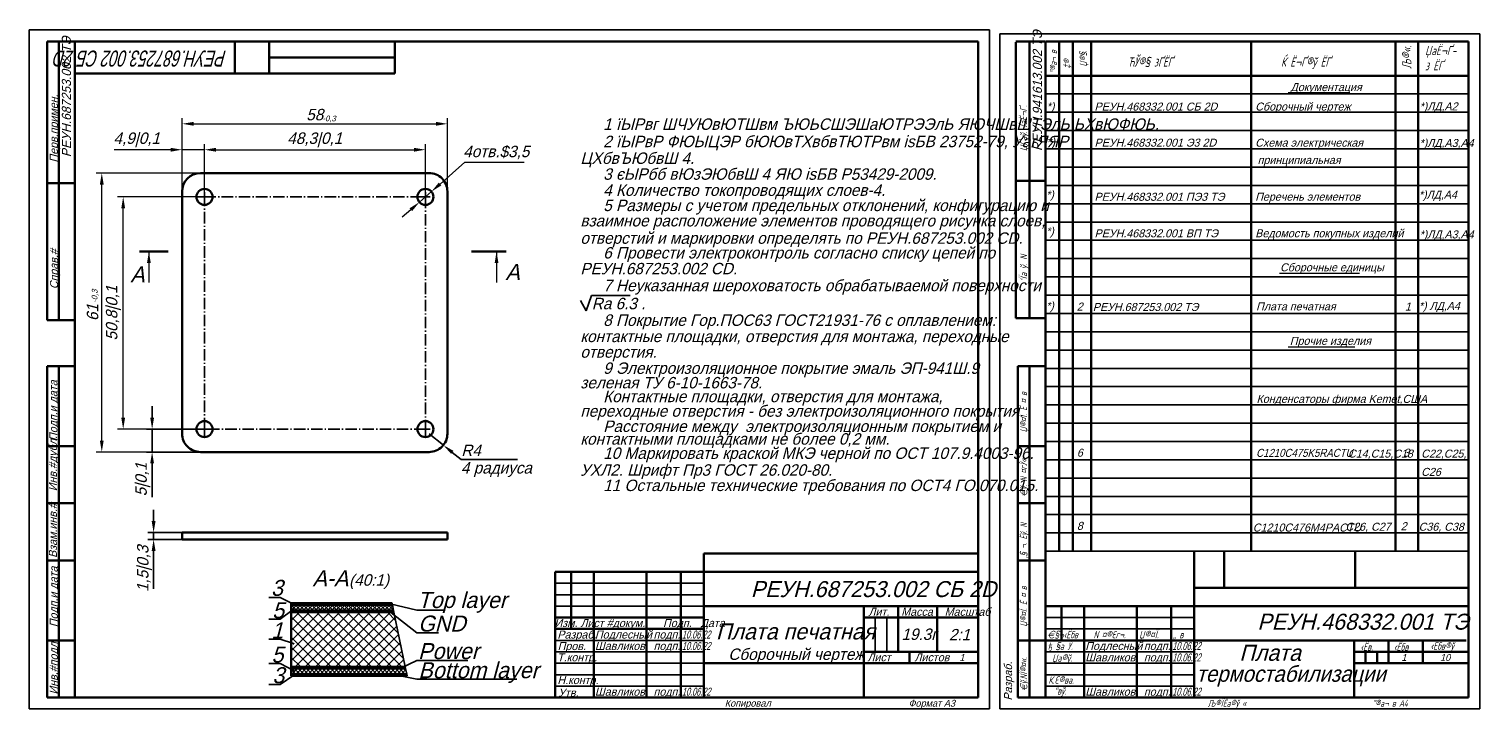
# Model space of a CAD drawing. Extents: x 22867 to 26480, y -1330 to -524.
# Drawn here: x 23304 to 23938, y -943 to -646 of the extents above; entities that cross this region are included whole.
import ezdxf

# ---------------------------------------------------------------- set-up
doc = ezdxf.new("R2010")
doc.units = 0
doc.header["$MEASUREMENT"] = 0
doc.linetypes.add('CNTR_ECKD_1', pattern=[7.5, 5, -1, 0.5, -1])
doc.layers.get('0').update_dxf_attribs({"linetype": 'CONTINUOUS', "lineweight": 50})
doc.layers.get('Defpoints').update_dxf_attribs({"color": 8, "linetype": 'CONTINUOUS'})
for name, color, linetype, lineweight in [('CENTER', 2, 'CNTR_ECKD_1', 35), ('CONTUR', 7, 'CONTINUOUS', 50), ('DIM', 1, 'CONTINUOUS', 35)]:
    doc.layers.add(name, color=color, linetype=linetype, lineweight=lineweight)
doc.layers.add('TEXT', color=1, linetype='CONTINUOUS')
doc.styles.add('ECKD', font='ec5cdwin.shx', dxfattribs={"oblique": 15})
doc.styles.add('ECKD5', font='eckd5.shx', dxfattribs={"oblique": 15})
doc.styles.add('ESKD', font='eskd', dxfattribs={"width": 0.9, "oblique": 15, "height": 4})
doc.styles.get("Standard").update_dxf_attribs({"font": 'ec5cdwin.shx'})
doc.styles.add('ЕСКД', font='ec5cdwin.shx', dxfattribs={"oblique": 15})
doc.styles.add('Текст', font='ec5cdwin.shx', dxfattribs={"oblique": 15})
doc.dimstyles.new('05', dxfattribs={"dimtxt": 5, "dimasz": 5, "dimexe": 2.5, "dimexo": 0, "dimgap": 1.5, "dimtad": 1, "dimtoh": 1, "dimlfac": 0.5, "dimtxsty": 'ECKD', "dimcen": -3, "dimdle": 1.25, "dimclrd": 256, "dimclre": 256, "dimclrt": 256, "dimaunit": 1, "dimadec": 0, "dimazin": 0, "dimtfac": 0.45, "dimtmove": 0, "dimatfit": 2, "dimfxl": 1, "dimtvp": 0.9, "dimtolj": 1, "dimtzin": 12, "dimarcsym": 1})
doc.dimstyles.new('1_', dxfattribs={"dimtxt": 5, "dimasz": 5, "dimexe": 2.5, "dimexo": 0, "dimgap": 1.5, "dimtad": 1, "dimtoh": 1, "dimrnd": 1.38778e-17, "dimtxsty": 'ECKD', "dimcen": -3, "dimdle": 1.25, "dimclrd": 256, "dimclre": 256, "dimclrt": 256, "dimaunit": 1, "dimazin": 0, "dimtfac": 0.45, "dimtmove": 0, "dimatfit": 2, "dimfxl": 1, "dimtvp": 0.9, "dimtolj": 1, "dimtzin": 12, "dimarcsym": 0})
pattern_1 = [(45, (-151.2118, -301.6821), (-0.883883476, 0.883883476), [])]
pattern_2 = [(45, (11639.1895, -614.4899), (-0.88388348, 0.88388348), [])]
pattern_3 = [(45, (11639.1895, -614.4899), (-0.88388348, 0.88388348), []), (135, (11639.1895, -614.4899), (-0.88388348, -0.88388348), [])]

# ---------------------------------------------------------------- blocks, each defined once
blk = doc.blocks.new('*D285')
at = {"layer": 'Defpoints', "color": 0, "transparency": 16777216}
for p in [(23486.68, -687.5), (23370.69, -717.05), (23486.68, -717.05)]:
    blk.add_point(p, dxfattribs=at)
at = {"layer": 'DIM', "lineweight": -2, "transparency": 16777216}
for p, q in [((23370.69, -717.05), (23370.69, -685)), ((23486.68, -717.05), (23486.68, -685)), ((23375.69, -687.5), (23481.68, -687.5))]:
    blk.add_line(p, q, dxfattribs=at)
at = {"layer": 'DIM', "transparency": 16777216}
for points in [[(23375.69, -686.66), (23375.69, -688.33), (23370.69, -687.5)], [(23481.68, -686.66), (23481.68, -688.33), (23486.68, -687.5)]]:
    blk.add_solid(points, dxfattribs=at)
at = {"layer": 'DIM', "transparency": 16777216, "insert": (23428.68, -683.5), "char_height": 5, "attachment_point": 5, "style": 'ECKD'}
blk.add_mtext('\\A1;58', dxfattribs=at)
blk = doc.blocks.new('*D286')
at = {"layer": 'Defpoints', "color": 0, "transparency": 16777216}
for p in [(23335.57, -709.05), (23378.68, -709.05), (23378.68, -831.05)]:
    blk.add_point(p, dxfattribs=at)
at = {"layer": 'DIM', "lineweight": -2, "transparency": 16777216}
for p, q in [((23378.68, -709.05), (23333.07, -709.05)), ((23335.57, -826.05), (23335.57, -714.05)), ((23378.68, -831.05), (23333.07, -831.05))]:
    blk.add_line(p, q, dxfattribs=at)
at = {"layer": 'DIM', "transparency": 16777216}
for points in [[(23334.73, -714.05), (23336.4, -714.05), (23335.57, -709.05)], [(23334.73, -826.05), (23336.4, -826.05), (23335.57, -831.05)]]:
    blk.add_solid(points, dxfattribs=at)
at = {"layer": 'DIM', "transparency": 16777216, "insert": (23331.56, -770.05), "char_height": 5, "attachment_point": 5, "rotation": 90, "style": 'ECKD'}
blk.add_mtext('\\A1;61', dxfattribs=at)
blk = doc.blocks.new('*D288')
at = {"layer": 'Defpoints', "color": 0, "transparency": 16777216}
for p in [(23380.48, -698.83), (23370.69, -717.05), (23380.48, -719.45)]:
    blk.add_point(p, dxfattribs=at)
at = {"layer": 'DIM', "lineweight": -2, "transparency": 16777216}
for p, q in [((23370.69, -717.05), (23370.69, -696.33)), ((23380.48, -719.45), (23380.48, -696.33)), ((23365.69, -698.83), (23341.02, -698.83)), ((23380.48, -698.83), (23370.69, -698.83)), ((23385.48, -698.83), (23390.48, -698.83))]:
    blk.add_line(p, q, dxfattribs=at)
at = {"layer": 'DIM', "transparency": 16777216}
for points in [[(23365.69, -698), (23365.69, -699.67), (23370.69, -698.83)], [(23385.48, -698), (23385.48, -699.67), (23380.48, -698.83)]]:
    blk.add_solid(points, dxfattribs=at)
at = {"layer": 'DIM', "transparency": 16777216, "insert": (23350.85, -694.56), "char_height": 5, "attachment_point": 5, "style": 'ECKD'}
blk.add_mtext('\\A1;4,9|0,1', dxfattribs=at)
blk = doc.blocks.new('*D289')
at = {"layer": 'Defpoints', "color": 0, "transparency": 16777216}
for p in [(23477.08, -698.83), (23380.48, -719.45), (23477.08, -719.45)]:
    blk.add_point(p, dxfattribs=at)
at = {"layer": 'DIM', "lineweight": -2, "transparency": 16777216}
for p, q in [((23380.48, -719.45), (23380.48, -696.33)), ((23477.08, -719.45), (23477.08, -696.33)), ((23385.48, -698.83), (23472.08, -698.83))]:
    blk.add_line(p, q, dxfattribs=at)
at = {"layer": 'DIM', "transparency": 16777216}
for points in [[(23385.48, -698), (23385.48, -699.67), (23380.48, -698.83)], [(23472.08, -698), (23472.08, -699.67), (23477.08, -698.83)]]:
    blk.add_solid(points, dxfattribs=at)
at = {"layer": 'DIM', "transparency": 16777216, "insert": (23428.68, -694.56), "char_height": 5, "attachment_point": 5, "style": 'ECKD'}
blk.add_mtext('\\A1;48,3|0,1', dxfattribs=at)
blk = doc.blocks.new('*D290')
at = {"layer": 'Defpoints', "color": 0, "transparency": 16777216}
for p in [(23344.93, -719.45), (23380.48, -719.45), (23380.48, -821.05)]:
    blk.add_point(p, dxfattribs=at)
at = {"layer": 'DIM', "lineweight": -2, "transparency": 16777216}
for p, q in [((23380.48, -719.45), (23342.43, -719.45)), ((23344.93, -816.05), (23344.93, -724.45)), ((23380.48, -821.05), (23342.43, -821.05))]:
    blk.add_line(p, q, dxfattribs=at)
at = {"layer": 'DIM', "transparency": 16777216}
for points in [[(23344.1, -724.45), (23345.76, -724.45), (23344.93, -719.45)], [(23344.1, -816.05), (23345.76, -816.05), (23344.93, -821.05)]]:
    blk.add_solid(points, dxfattribs=at)
at = {"layer": 'DIM', "transparency": 16777216, "insert": (23340.66, -770.25), "char_height": 5, "attachment_point": 5, "rotation": 90, "style": 'ECKD'}
blk.add_mtext('\\A1;50,8|0,1', dxfattribs=at)
blk = doc.blocks.new('*D438')
at = {"layer": 'Defpoints', "color": 0, "transparency": 16777216}
for p in [(23474.45, -721.76), (23479.71, -717.14)]:
    blk.add_point(p, dxfattribs=at)
at = {"layer": 'DIM', "lineweight": -2, "transparency": 16777216}
for p, q in [((23483.47, -713.84), (23494.28, -704.33)), ((23494.28, -704.33), (23520.31, -704.33)), ((23474.45, -721.76), (23479.71, -717.14)), ((23470.7, -725.06), (23466.94, -728.36))]:
    blk.add_line(p, q, dxfattribs=at)
at = {"layer": 'DIM', "transparency": 16777216}
for points in [[(23482.92, -713.21), (23484.02, -714.46), (23479.71, -717.14)], [(23470.15, -724.43), (23471.25, -725.69), (23474.45, -721.76)]]:
    blk.add_solid(points, dxfattribs=at)
at = {"layer": 'DIM', "transparency": 16777216, "insert": (23508.05, -700.06), "char_height": 5, "attachment_point": 5, "style": 'ECKD'}
blk.add_mtext('\\A1;4отв.$3,5', dxfattribs=at)

msp = doc.modelspace()

# ---------------------------------------------------------------- hatches: boundary and pattern name
at = {"layer": 'DIM'}
h = msp.add_hatch(dxfattribs=at)
h.set_pattern_fill('ANSI31', color=256, scale=10, style=0)
h.set_pattern_definition(pattern_1)
h.paths.add_polyline_path([(23418.369, -897.867), (23462.65, -897.867), (23462.506, -897.167), (23418.369, -897.167)])
h = msp.add_hatch(dxfattribs=at)
h.set_pattern_fill('ANSI37', color=256, scale=10, style=0)
h.set_pattern_definition(pattern_3)
h.paths.add_polyline_path([(23418.369, -900.367), (23418.369, -897.867), (23462.65, -897.867), (23463.166, -900.367)])
h = msp.add_hatch(dxfattribs=at)
h.set_pattern_fill('ANSI31', color=256, scale=10, style=0)
h.set_pattern_definition(pattern_2)
h.paths.add_polyline_path([(23418.369, -900.367), (23463.166, -900.367), (23463.31, -901.067), (23418.369, -901.067)])
for points in [[(23419.311, -897.475, 1), (23419.002, -897.475, 1)], [(23419.455, -899.884, 1), (23419.146, -899.884, 1)], [(23461.081, -900.725, 1), (23461.39, -900.725, 1)], [(23461.57, -897.48, 1), (23461.879, -897.48, 1)], [(23419.524, -914.858, 1), (23419.215, -914.858, 1)], [(23466.404, -925.374, 1), (23466.713, -925.374, 1)], [(23419.524, -926.551, 1), (23419.215, -926.551, 1)], [(23419.643, -928.619, 1), (23419.334, -928.619, 1)], [(23465.186, -928.741, 1), (23465.495, -928.741, 1)]]:
    msp.add_hatch(color=256, dxfattribs=at).paths.add_polyline_path(points)
h = msp.add_hatch(dxfattribs=at)
h.set_pattern_fill('ANSI37', color=256, scale=25, style=0)
h.set_pattern_definition([(45, (11639.1895, -614.49), (-2.2097087, 2.2097087), []), (135, (11639.1895, -614.49), (-2.2097087, -2.2097087), [])])
h.paths.add_polyline_path([(23418.369, -901.067), (23463.31, -901.067), (23468.263, -925.067), (23418.369, -925.067)])
h = msp.add_hatch(dxfattribs=at)
h.set_pattern_fill('ANSI31', color=256, scale=10, style=0)
h.set_pattern_definition(pattern_2)
h.paths.add_polyline_path([(23418.369, -925.767), (23468.407, -925.767), (23468.263, -925.067), (23418.369, -925.067)])
h = msp.add_hatch(dxfattribs=at)
h.set_pattern_fill('ANSI37', color=256, scale=10, style=0)
h.set_pattern_definition(pattern_3)
h.paths.add_polyline_path([(23418.369, -925.767), (23468.407, -925.767), (23468.923, -928.267), (23418.369, -928.267)])
h = msp.add_hatch(dxfattribs=at)
h.set_pattern_fill('ANSI31', color=256, scale=10, style=0)
h.set_pattern_definition(pattern_1)
h.paths.add_polyline_path([(23418.369, -928.967), (23469.068, -928.967), (23468.923, -928.267), (23418.369, -928.267)])

# ---------------------------------------------------------------- linework, layer by layer
for p, q in [((23408.76, -651.449), (23408.76, -665.449)), ((23463.76, -651.449), (23463.76, -665.449)), ((23408.76, -658.449), (23463.76, -658.449)), ((23323.76, -665.449), (23463.76, -665.449)), ((23378.683, -709.049), (23478.683, -709.049)), ((23370.686, -823.052), (23370.686, -717.045)), ((23486.683, -823.049), (23486.683, -717.049)), ((23364.668, -743.361), (23352.039, -743.361)), ((23497.203, -743.361), (23512.438, -743.361)), ((23378.683, -831.049), (23478.683, -831.049)), ((23486.683, -866.287), (23370.686, -866.287)), ((23370.686, -866.287), (23370.686, -869.287)), ((23486.683, -869.287), (23486.683, -866.287)), ((23370.686, -869.287), (23486.683, -869.287)), ((23598.76, -875.449), (23718.76, -875.449)), ((23598.76, -883.449), (23598.76, -875.449)), ((23813.15, -874.449), (23813.15, -898.449)), ((23826.269, -874.449), (23826.269, -890.504)), ((23883.615, -874.449), (23883.615, -890.504)), ((23813.15, -890.504), (23933.15, -890.504)), ((23418.369, -897.867), (23418.369, -897.167)), ((23418.369, -897.167), (23462.506, -897.167)), ((23418.369, -900.367), (23418.369, -897.867)), ((23418.369, -897.867), (23462.65, -897.867)), ((23418.369, -897.867), (23462.65, -897.867)), ((23418.369, -901.067), (23418.369, -900.367)), ((23418.369, -900.367), (23463.166, -900.367)), ((23418.369, -925.067), (23418.369, -901.067)), ((23418.369, -901.067), (23463.31, -901.067)), ((23418.369, -901.067), (23463.31, -901.067)), ((23418.369, -925.767), (23418.369, -925.067)), ((23418.369, -925.067), (23468.263, -925.067)), ((23418.369, -928.267), (23418.369, -925.767)), ((23418.369, -925.767), (23468.407, -925.767)), ((23418.369, -925.767), (23468.407, -925.767)), ((23418.369, -928.967), (23418.369, -928.267)), ((23418.369, -928.267), (23468.923, -928.267)), ((23418.369, -928.967), (23469.068, -928.967))]:
    msp.add_line(p, q)
for centre in [(23380.483, -719.449), (23477.083, -719.449), (23380.483, -821.049), (23477.083, -821.049)]:
    msp.add_circle(centre, 3.5)
for centre, radius, start, end in [((23378.683, -717.045), 7.997, 90.001309, 179.99891), ((23478.683, -717.049), 8, 0.000005, 90.00065), ((23378.683, -823.052), 7.997, 179.999975, 270.000426), ((23478.683, -823.049), 8, 269.999094, 359.999996)]:
    msp.add_arc(centre, radius, start, end)
at = {"layer": 'CENTER'}
for p, q in [((23380.483, -722.449), (23380.483, -716.449)), ((23477.083, -722.449), (23477.083, -716.449)), ((23377.483, -719.449), (23383.483, -719.449)), ((23380.483, -719.449), (23477.083, -719.449)), ((23380.483, -821.049), (23380.483, -719.449)), ((23474.083, -719.449), (23480.083, -719.449)), ((23477.083, -719.449), (23477.083, -821.049)), ((23380.483, -824.049), (23380.483, -818.049)), ((23477.083, -824.049), (23477.083, -818.049)), ((23377.483, -821.049), (23383.483, -821.049)), ((23477.083, -821.049), (23380.483, -821.049)), ((23474.083, -821.049), (23480.083, -821.049))]:
    msp.add_line(p, q, dxfattribs=at)
at = {"layer": 'CONTUR'}
for p, q in [((23311.76, -773.449), (23311.76, -651.449)), ((23311.76, -651.449), (23323.76, -651.449)), ((23316.76, -773.449), (23316.76, -651.449)), ((23718.76, -651.449), (23323.76, -651.449)), ((23323.76, -651.449), (23323.76, -938.449)), ((23393.76, -665.449), (23393.76, -651.449)), ((23718.76, -938.449), (23718.76, -651.449)), ((23747.884, -651.449), (23735.15, -651.449)), ((23735.15, -651.822), (23735.15, -712.449)), ((23741.15, -772.449), (23741.15, -651.449)), ((23748.15, -938.449), (23748.15, -651.449)), ((23748.15, -651.449), (23933.15, -651.449)), ((23754.15, -651.449), (23754.15, -874.449)), ((23760.15, -651.449), (23760.15, -874.449)), ((23768.15, -651.449), (23768.15, -874.449)), ((23838.15, -651.449), (23838.15, -874.449)), ((23901.15, -651.449), (23901.15, -874.449)), ((23911.15, -651.449), (23911.15, -874.449)), ((23933.15, -651.449), (23933.15, -938.449)), ((23323.76, -665.449), (23393.76, -665.449)), ((23748.15, -666.449), (23933.15, -666.449)), ((23311.76, -713.449), (23323.76, -713.449)), ((23735.15, -712.449), (23735.15, -772.449)), ((23748.15, -712.449), (23735.15, -712.449)), ((23735.15, -712.449), (23748.15, -712.449)), ((23323.76, -773.449), (23311.76, -773.449)), ((23735.15, -772.449), (23748.15, -772.449)), ((23748.15, -772.449), (23741.15, -772.449)), ((23311.76, -938.449), (23311.76, -793.449)), ((23311.76, -793.449), (23323.76, -793.449)), ((23316.76, -938.449), (23316.76, -793.449)), ((23736.15, -828.449), (23736.15, -793.449)), ((23736.15, -793.449), (23748.15, -793.449)), ((23741.15, -793.449), (23741.15, -938.449)), ((23311.76, -828.449), (23323.76, -828.449)), ((23736.15, -853.449), (23736.15, -828.449)), ((23748.15, -828.449), (23736.15, -828.449)), ((23736.15, -828.449), (23748.15, -828.449)), ((23311.76, -853.449), (23323.76, -853.449)), ((23736.15, -878.449), (23736.15, -853.449)), ((23748.15, -853.449), (23736.15, -853.449)), ((23736.15, -853.449), (23748.15, -853.449)), ((23311.76, -878.449), (23323.76, -878.449)), ((23736.15, -913.449), (23736.15, -878.449)), ((23748.15, -878.449), (23736.15, -878.449)), ((23736.15, -878.449), (23748.15, -878.449)), ((23533.76, -883.449), (23718.76, -883.449)), ((23533.76, -938.449), (23533.76, -883.449)), ((23540.76, -883.449), (23540.76, -908.449)), ((23550.76, -883.449), (23550.76, -938.449)), ((23573.76, -883.449), (23573.76, -938.449)), ((23588.76, -883.449), (23588.76, -938.449)), ((23598.76, -883.449), (23598.76, -938.449)), ((23598.76, -898.449), (23718.76, -898.449)), ((23668.76, -898.449), (23668.76, -938.449)), ((23683.76, -898.449), (23683.76, -918.449)), ((23700.76, -898.449), (23700.76, -918.449)), ((23748.15, -898.449), (23933.15, -898.449)), ((23755.15, -913.449), (23755.15, -898.449)), ((23765.15, -898.449), (23765.15, -938.449)), ((23788.15, -938.449), (23788.15, -898.449)), ((23803.15, -938.449), (23803.15, -898.449)), ((23813.15, -938.449), (23813.15, -898.449)), ((23533.76, -903.449), (23598.76, -903.449)), ((23668.76, -903.449), (23718.76, -903.449)), ((23311.76, -913.449), (23323.76, -913.449)), ((23533.76, -908.449), (23598.76, -908.449)), ((23736.15, -938.449), (23736.15, -913.449)), ((23748.15, -913.449), (23736.15, -913.449)), ((23736.15, -913.449), (23748.15, -913.449)), ((23748.15, -913.449), (23932.15, -913.449)), ((23883.15, -938.449), (23883.15, -913.449)), ((23898.15, -913.449), (23898.15, -923.449)), ((23913.15, -913.449), (23913.15, -923.449)), ((23668.76, -918.449), (23718.76, -918.449)), ((23688.76, -918.449), (23688.76, -923.449)), ((23883.15, -918.449), (23933.15, -918.449)), ((23888.15, -918.449), (23888.15, -923.449)), ((23893.15, -918.449), (23893.15, -923.449)), ((23598.76, -923.449), (23718.76, -923.449)), ((23883.15, -923.449), (23933.15, -923.449)), ((23323.76, -938.449), (23311.76, -938.449)), ((23323.76, -938.449), (23718.76, -938.449)), ((23748.15, -938.449), (23736.15, -938.449)), ((23933.15, -938.449), (23748.15, -938.449))]:
    msp.add_line(p, q, dxfattribs=at)
at = {"layer": 'DIM'}
for p, q in [((23723.76, -646.449), (23303.76, -646.449)), ((23303.76, -646.449), (23303.76, -943.449)), ((23723.76, -943.449), (23723.76, -646.449)), ((23728.15, -943.449), (23728.15, -648.075)), ((23728.15, -648.075), (23938.15, -648.075)), ((23938.118, -943.449), (23938.118, -648.075)), ((23748.15, -674.449), (23933.15, -674.449)), ((23748.15, -682.449), (23933.15, -682.449)), ((23748.15, -690.449), (23933.15, -690.449)), ((23748.15, -698.449), (23933.15, -698.449)), ((23748.15, -706.449), (23933.15, -706.449)), ((23748.15, -714.449), (23933.15, -714.449)), ((23748.15, -722.449), (23933.15, -722.449)), ((23748.15, -730.449), (23933.15, -730.449)), ((23748.15, -738.449), (23933.15, -738.449)), ((23748.15, -746.449), (23933.15, -746.449)), ((23748.15, -754.449), (23933.15, -754.449)), ((23544.817, -764.81), (23547.325, -769.366)), ((23547.325, -769.366), (23549.647, -762.615)), ((23549.647, -762.615), (23566.616, -762.615)), ((23748.15, -762.449), (23933.15, -762.449)), ((23748.15, -770.449), (23933.15, -770.449)), ((23748.15, -778.449), (23933.15, -778.449)), ((23748.15, -786.449), (23933.15, -786.449)), ((23748.15, -794.449), (23933.15, -794.449)), ((23748.15, -802.449), (23933.15, -802.449)), ((23357.586, -816.049), (23357.586, -811.049)), ((23748.15, -810.449), (23933.15, -810.449)), ((23380.483, -821.049), (23355.086, -821.049)), ((23357.586, -831.049), (23357.586, -821.049)), ((23478.683, -823.049), (23484.921, -828.058)), ((23748.15, -818.449), (23933.15, -818.449)), ((23378.683, -831.049), (23355.086, -831.049)), ((23748.15, -826.449), (23933.15, -826.449)), ((23357.586, -836.049), (23357.586, -850.82)), ((23488.819, -831.189), (23492.718, -834.319)), ((23492.718, -834.319), (23517.307, -834.319)), ((23748.15, -834.449), (23933.15, -834.449)), ((23748.15, -842.449), (23933.15, -842.449)), ((23358.23, -861.287), (23358.23, -856.287)), ((23748.15, -850.449), (23933.15, -850.449)), ((23748.15, -858.449), (23933.15, -858.449)), ((23370.686, -866.287), (23355.73, -866.287)), ((23358.23, -869.287), (23358.23, -866.287)), ((23748.15, -866.449), (23933.15, -866.449)), ((23370.686, -869.287), (23355.73, -869.287)), ((23358.23, -874.287), (23358.23, -890.846)), ((23748.15, -874.449), (23933.15, -874.449)), ((23533.76, -888.449), (23598.76, -888.449)), ((23533.76, -893.449), (23598.76, -893.449)), ((23413.628, -894.67), (23408.635, -894.67)), ((23413.628, -894.67), (23419.157, -897.475)), ((23413.628, -904.146), (23419.301, -899.884)), ((23461.236, -900.725), (23473.272, -910.157)), ((23461.725, -897.48), (23473.272, -900.268)), ((23462.506, -897.167), (23462.65, -897.867)), ((23462.65, -897.867), (23463.166, -900.367)), ((23463.166, -900.367), (23463.31, -901.067)), ((23485.748, -900.268), (23473.272, -900.268)), ((23533.76, -898.449), (23598.76, -898.449)), ((23413.628, -904.146), (23408.635, -904.146)), ((23463.31, -901.067), (23468.263, -925.067)), ((23673.76, -918.449), (23673.76, -903.449)), ((23678.76, -918.449), (23678.76, -903.449)), ((23748.15, -903.449), (23813.15, -903.449)), ((23413.628, -912.955), (23408.635, -912.955)), ((23413.628, -912.955), (23419.369, -914.858)), ((23482.784, -910.157), (23473.272, -910.157)), ((23533.76, -913.449), (23598.76, -913.449)), ((23748.15, -908.449), (23813.15, -908.449)), ((23533.76, -918.449), (23598.76, -918.449)), ((23748.15, -918.449), (23813.15, -918.449)), ((23413.628, -923.593), (23408.635, -923.593)), ((23413.628, -923.593), (23419.369, -926.551)), ((23466.558, -925.374), (23473.272, -922.202)), ((23468.263, -925.067), (23468.407, -925.767)), ((23468.407, -925.767), (23468.923, -928.267)), ((23495.64, -922.202), (23473.272, -922.202)), ((23533.76, -923.449), (23598.76, -923.449)), ((23748.15, -923.449), (23813.15, -923.449)), ((23413.628, -932.74), (23419.488, -928.619)), ((23465.34, -928.741), (23473.272, -930.349)), ((23468.923, -928.267), (23469.068, -928.967)), ((23517.111, -930.349), (23473.272, -930.349)), ((23533.76, -928.449), (23598.76, -928.449)), ((23748.15, -928.449), (23813.15, -928.449)), ((23413.628, -932.74), (23408.603, -932.74)), ((23533.76, -933.449), (23598.76, -933.449)), ((23748.15, -933.449), (23813.15, -933.449)), ((23748.15, -938.449), (23748.15, -933.449)), ((23303.76, -943.449), (23723.76, -943.449)), ((23938.118, -943.449), (23728.15, -943.449))]:
    msp.add_line(p, q, dxfattribs=at)
for centre in [(23419.157, -897.475), (23419.301, -899.884), (23461.236, -900.725), (23461.725, -897.48), (23419.369, -914.858), (23466.558, -925.374), (23419.369, -926.551), (23419.488, -928.619), (23465.34, -928.741)]:
    msp.add_circle(centre, 0.155, dxfattribs=at)
for points in [[(23356.752, -816.049), (23358.419, -816.049), (23357.586, -821.049)], [(23356.752, -836.049), (23358.419, -836.049), (23357.586, -831.049)], [(23489.341, -830.539), (23488.297, -831.838), (23484.921, -828.058)], [(23357.397, -861.287), (23359.063, -861.287), (23358.23, -866.287)], [(23357.397, -874.287), (23359.063, -874.287), (23358.23, -869.287)]]:
    msp.add_solid(points, dxfattribs=at)
at = {"layer": 'TEXT'}
for p, q in [((23854.355, -673.773), (23881.314, -673.773)), ((23850.558, -752.797), (23885.515, -752.792)), ((23854.313, -784.973), (23883.384, -784.973))]:
    msp.add_line(p, q, dxfattribs=at)

# ---------------------------------------------------------------- texts
at = {"oblique": 15}
for p in [(23348.039, -756.877), (23512.072, -755.794)]:
    msp.add_text('A', height=7, dxfattribs=at).set_placement(p)
at = {"style": 'Текст', "oblique": 15}
msp.add_text('А-А', height=7, dxfattribs=at).set_placement((23427.744, -889.745))
at = {"layer": 'Defpoints', "style": 'ECKD', "oblique": 15}
for s, p in [('C14,C15,C18', (23880.452, -833.501)), ('C26, C27', (23879.33, -865.483))]:
    msp.add_text(s, height=3.5, dxfattribs=at).set_placement(p)
at = {"layer": 'DIM', "oblique": 15}
for s, height, rotation, style, p in [('РЕУН.687253.002 ТЭ', 4, 90, 'ECKD', (23322.118, -702.11)), ('Перв.примен.', 3.5, 90, 'ECKD', (23316.353, -704.451)), ('-0,3', 2.5, 358.974604, 'Текст', (23432.099, -686.33)), ('Справ.#', 3.5, 90, 'ECKD', (23316.426, -759.815)), ('-0,3', 2.5, 88.974604, 'Текст', (23333.629, -765.749)), ('Подп.и дата', 3.5, 90, 'ECKD', (23316.117, -826.219)), ('Взам.инв.#    Инв.#дубл.', 3.5, 90, 'ECKD', (23315.959, -877.357)), ('Инв.#подл.    Подп.и дата', 3.5, 90, 'ECKD', (23316.258, -937.092)), ('Разраб.', 3.5, 90, 'ECKD', (23733.567, -939.754))]:
    msp.add_text(s, height=height, rotation=rotation, dxfattribs=dict(at, style=style)).set_placement(p)
for s, height, style, width, p in [('ЏаЁ¬Ґ-', 4, 'ESKD', 0.9, (23914.15, -657.449)), ('ЋЎ®§\xad\xa0зҐ\xadЁҐ', 4, 'ESKD', 0.9, (23784.15, -662.449)), ('Ќ\xa0Ё¬Ґ\xad®ў\xa0\xadЁҐ', 4, 'ESKD', 0.9, (23851.15, -662.449)), ('з\xa0\xadЁҐ', 4, 'ESKD', 0.9, (23914.15, -664.115)), ('10.06.22', 3.5, 'ECKD', 0.6, (23589.2, -912.635)), ('ђ\xa0§а\xa0Ў.', 3.2, 'ESKD', 0.8, (23749.069, -917.557)), ('€§¬', 3.132, 'ESKD', 0.8, (23749.11, -912.511)), ('‹Ёбв', 3.132, 'ESKD', 0.8, (23756.157, -912.511)), ('N ¤®Єг¬.', 3.132, 'ESKD', 0.8, (23769.187, -912.511)), ('Џ®¤Ї.', 3.2, 'ESKD', 0.8, (23789.146, -912.506)), ('„\xa0в\xa0', 3.2, 'ESKD', 0.8, (23803.973, -912.506)), ('10.06.22', 3.5, 'ECKD', 0.6, (23589.2, -917.635)), ('Џа®ў.', 3.2, 'ESKD', 0.8, (23751.088, -922.769)), ('10.06.22', 3.5, 'ECKD', 0.6, (23803.59, -917.635)), ('10.06.22', 3.5, 'ECKD', 0.6, (23803.59, -922.635)), ('‹Ёв.', 3.2, 'ESKD', 0.8, (23885.89, -917.909)), ('‹Ёбв', 3.2, 'ESKD', 0.8, (23900.509, -917.909)), ('‹Ёбв®ў', 3.2, 'ESKD', 0.8, (23916.501, -917.505)), ('термостабилизации', 7, 'ECKD', 0.95, (23814.181, -931.563)), ('Ќ.Є®\xadва.', 3.2, 'ESKD', 0.8, (23749.473, -932.386)), ('10.06.22', 3.5, 'ECKD', 0.6, (23589.2, -937.635)), ('“вў.', 3.2, 'ESKD', 0.8, (23752.138, -937.145)), ('10.06.22', 3.5, 'ECKD', 0.6, (23803.59, -937.635)), ('Љ®ЇЁа®ў\xa0«', 3, 'ESKD', 0.8, (23819.15, -942.449)), ('”®а¬\xa0в A4', 3, 'ESKD', 0.8, (23891.15, -942.449))]:
    msp.add_text(s, height=height, dxfattribs=dict(at, style=style, width=width)).set_placement(p)
for s, height, rotation, style, width, p in [('РЕУН.687253.002 СБ 2D', 7, 180, 'ECKD', 0.7, (23390.298, -655.455)), ('”®а¬\xa0в', 3, 90, 'ESKD', 0.8, (23753.15, -665.449)), ('‡®\xad\xa0', 3, 90, 'ESKD', 0.8, (23759.15, -663.449)), ('Џ®§.', 3, 90, 'ESKD', 0.8, (23766.15, -662.449)), ('Љ®«.', 4, 90, 'ESKD', 0.9, (23908.15, -663.449)), ('ЏҐаў. ЇаЁ¬Ґ\xad.', 3, 90, 'ESKD', 0.9, (23740.15, -699.449)), ('‘Їа\xa0ў. N', 3, 90, 'ESKD', 0.9, (23740.15, -756.449)), ('Џ®¤Ї. Ё ¤\xa0в\xa0', 3, 90, 'ESKD', 0.8, (23740.15, -822.449)), ('€\xadў. N ¤гЎ«.', 3, 90, 'ESKD', 0.8, (23740.15, -850.449)), ('‚§\xa0¬. Ё\xadў. N', 3, 90, 'ESKD', 0.8, (23740.15, -877.449)), ('Џ®¤Ї. Ё ¤\xa0в\xa0', 3, 90, 'ESKD', 0.8, (23740.15, -907.449)), ('€\xadў.NЇ®¤«.', 3, 90, 'ESKD', 0.8, (23740.15, -935.449))]:
    msp.add_text(s, height=height, rotation=rotation, dxfattribs=dict(at, style=style, width=width)).set_placement(p)
for s, height, style, p in [('РЕУН.468332.001 СБ 2D', 3.5, 'ECKD', (23769.627, -681.715)), ('1 їЫРвг ШЧУЮвЮТШвм ЪЮЬСШЭШаЮТРЭЭлЬ ЯЮЧШвШТЭлЬ ЬХвЮФЮЬ.', 5, 'ECKD5', (23554.817, -690.136)), ('2 їЫРвР ФЮЫЦЭР бЮЮвТХвбвТЮТРвм іѕБВ 23752-79, УагЯЯР', 5, 'ECKD5', (23554.817, -697.715)), ('РЕУН.468332.001 Э3 2D', 3.5, 'ECKD', (23769.634, -697.496)), ('ЦХбвЪЮбвШ 4.', 5, 'ECKD5', (23544.817, -705.033)), ('3 єЫРбб вЮзЭЮбвШ 4 ЯЮ іѕБВ P53429-2009.', 5, 'ECKD5', (23554.817, -711.98)), ('4 Количество токопроводящих слоев-4.', 5, 'ECKD', (23554.817, -719.024)), ('5 Размеры с учетом предельных отклонений, конфигурацию и ', 5, 'ECKD', (23554.817, -725.68)), ('РЕУН.468332.001 ПЭ3 ТЭ', 3.5, 'ECKD', (23769.634, -721.162)), ('взаимное расположение элементов проводящего рисунка слоев, ', 5, 'ECKD', (23544.817, -732.385)), ('отверстий и маркировки определять по РЕУН.687253.002 CD. ', 5, 'ECKD', (23544.817, -739.987)), ('РЕУН.468332.001 ВП ТЭ', 3.5, 'ECKD', (23769.634, -737.162)), ('6 Провести электроконтроль согласно списку цепей по ', 5, 'ЕСКД', (23554.817, -746.408)), ('РЕУН.687253.002 CD.', 5, 'ЕСКД', (23544.817, -753.332)), ('7 Неуказанная шероховатость обрабатываемой поверхности', 5, 'ECKD', (23554.817, -760.706)), ('Ra 6.3 .', 5, 'ECKD', (23549.819, -768.609)), ('РЕУН.687253.002 ТЭ', 3.5, 'ECKD', (23768.885, -769.368)), ('8 Покрытие Гор.ПОС63 ГОСТ21931-76 с оплавлением: ', 5, 'ECKD', (23554.817, -775.888)), ('контактные площадки, отверстия для монтажа, переходные ', 5, 'ECKD', (23544.817, -782.987)), ('отверстия.', 5, 'ECKD', (23544.817, -789.806)), ('9 Электроизоляционное покрытие эмаль ЭП-941Ш.9 ', 5, 'ECKD', (23554.817, -796.871)), ('зеленая ТУ 6-10-1663-78.', 5, 'ECKD', (23544.817, -803.215)), ('Контактные площадки, отверстия для монтажа, ', 5, 'ECKD', (23554.817, -809.258)), ('переходные отверстия - без электроизоляционного покрытия.', 5, 'ECKD', (23544.817, -815.625)), ('Расстояние между  электроизоляционным покрытием и', 5, 'ECKD', (23554.817, -822.286)), ('контактными площадками не более 0,2 мм.', 5, 'ECKD', (23544.817, -827.818)), ('10 Маркировать краской МКЭ черной по ОСТ 107.9.4003-96.', 5, 'ECKD', (23554.817, -834.067)), ('УХЛ2. Шрифт Пр3 ГОСТ 26.020-80.', 5, 'ECKD', (23544.745, -841.416)), ('11 Остальные технические требования по ОСТ4 ГО.070.015.', 5, 'ECKD', (23554.817, -848.135)), ('(40:1)', 5, 'ECKD', (23443.707, -889.526)), ('РЕУН.687253.002 СБ 2D', 7, 'ECKD', (23619.339, -894.503)), ('Top layer', 7, 'ECKD', (23473.617, -899.288)), ('Лит.    Масса    Масштаб', 3.5, 'ECKD', (23670.78, -902.684)), ('Лит.    Масса    Масштаб', 3.5, 'ECKD', (23670.78, -902.684)), ('GND', 7, 'ECKD', (23473.858, -909.587)), ('Изм. Лист #докум.      Подп.   Дата', 3.5, 'ECKD', (23533.528, -907.606)), ('Изм. Лист #докум.      Подп.   Дата', 3.5, 'ECKD', (23533.528, -907.606)), ('Плата печатная', 7, 'ECKD', (23604.097, -913.052)), ('РЕУН.468332.001 ТЭ', 7, 'ECKD', (23840.833, -908.773)), ('Разраб.', 3.5, 'ECKD', (23534.788, -912.642)), ('Разраб.', 3.5, 'ECKD', (23534.788, -912.642)), ('Подлесный', 3.5, 'ECKD', (23551.2, -912.635)), ('подп.', 3.5, 'ECKD', (23576.821, -912.635)), ('19.3г', 5, 'ECKD', (23685.219, -913.259)), ('2:1', 5, 'ECKD', (23705.94, -913.449)), ('Power', 7, 'ECKD', (23473.858, -921.631)), ('Пров.', 3.5, 'ECKD', (23534.903, -917.678)), ('Пров.', 3.5, 'ECKD', (23534.903, -917.678)), ('Т.контр.', 3.5, 'ECKD', (23534.674, -922.6)), ('Т.контр.', 3.5, 'ECKD', (23534.674, -922.6)), ('Шавликов', 3.5, 'ECKD', (23551.2, -917.635)), ('подп.', 3.5, 'ECKD', (23576.821, -917.635)), ('Сборочный чертеж', 5, 'ECKD', (23609.502, -921.992)), ('Лист        Листов', 3.5, 'ECKD', (23670.321, -922.6)), ('Лист        Листов', 3.5, 'ECKD', (23670.321, -922.6)), ('Подлесный', 3.5, 'ECKD', (23765.59, -917.635)), ('Шавликов', 3.5, 'ECKD', (23765.59, -922.635)), ('подп.', 3.5, 'ECKD', (23791.211, -917.635)), ('Плата', 7, 'ECKD', (23832.941, -922.381)), ('Bottom layer', 7, 'ECKD', (23473.988, -929.993)), ('подп.', 3.5, 'ECKD', (23791.211, -922.635)), ('Н.контр.', 3.5, 'ECKD', (23534.788, -932.558)), ('Н.контр.', 3.5, 'ECKD', (23534.788, -932.558)), ('Утв.', 3.5, 'ECKD', (23535.132, -938.052)), ('Утв.', 3.5, 'ECKD', (23535.132, -938.052)), ('Шавликов', 3.5, 'ECKD', (23551.2, -937.635)), ('подп.', 3.5, 'ECKD', (23576.821, -937.635)), ('Шавликов', 3.5, 'ECKD', (23765.59, -937.635)), ('подп.', 3.5, 'ECKD', (23791.211, -937.635)), ('Копировал', 3, 'ECKD', (23607.952, -942.449)), ('Формат A3', 3, 'ECKD', (23688.287, -942.449))]:
    msp.add_text(s, height=height, dxfattribs=dict(at, style=style)).set_placement(p)
at = {"layer": 'DIM', "insert": (23497.04, -830.316), "char_height": 5, "attachment_point": 5, "style": 'ECKD'}
msp.add_mtext('\\A1;R4', dxfattribs=at)
at = {"layer": 'DIM', "char_height": 5, "attachment_point": 5, "rotation": 90, "style": 'ECKD'}
for s, insert in [('\\A1;5|0,1', (23353.505, -843.063)), ('\\A1;1,5|0,3', (23354.262, -882.113))]:
    msp.add_mtext(s, dxfattribs=dict(at, insert=insert))
at = {"layer": 'TEXT', "style": 'ECKD', "oblique": 15}
msp.add_text('РЕУН.941613.002 ТЭ', height=4, rotation=90, dxfattribs=at).set_placement((23746.634, -699.381))
for s, height, p in [('Документация', 3.5, (23855.323, -673.193)), ('*)', 3.5, (23748.709, -681.633)), ('Сборочный чертеж', 3.5, (23839.889, -681.705)), ('*)ЛД,А2', 3.5, (23911.709, -681.633)), ('*)', 4, (23748.455, -697.572)), ('Схема электрическая', 3.5, (23839.889, -697.496)), ('*)ЛД,А3,А4', 3.5, (23911.709, -697.633)), ('принципиальная', 3.5, (23840.93, -705.089)), ('*)', 3.5, (23748.43, -720.225)), ('*)ЛД,А4', 3.5, (23911.43, -720.225)), ('Перечень элементов', 3.5, (23839.889, -721.12)), ('*)', 3.5, (23748.43, -736.225)), ('Ведомость покупных изделий', 3.5, (23839.889, -737.12)), ('*)ЛД,А3,А4', 3.5, (23911.709, -737.633)), ('Сборочные единицы', 3.5, (23850.751, -752.023)), ('*)', 3.5, (23748.43, -768.862)), ('2', 3.5, (23761.893, -769.176)), ('Плата печатная ', 3.5, (23840.269, -769.117)), ('1', 3.5, (23905.356, -769.175)), ('*) ЛД,А4', 3.5, (23911.43, -768.862)), ('Прочие изделия', 3.5, (23855.012, -784.199)), ('Конденсаторы фирма Kemet,США', 3.5, (23840.464, -809.582)), ('6', 3.5, (23761.908, -833.093)), ('3', 3.5, (23904.656, -833.088)), ('C22,С25,', 3.5, (23912.452, -833.501)), ('С26', 3.5, (23912.452, -841.501)), ('8', 3.5, (23761.908, -865.093)), ('C1210C476M4PACTU', 3.5, (23838.832, -865.835)), ('2', 3.5, (23903.507, -865.238)), ('C36, C38', 3.5, (23911.33, -865.483)), ('3', 7, (23409.551, -893.964)), ('5', 7, (23410.053, -903.764)), ('1', 7, (23409.695, -912.505)), ('5', 7, (23409.753, -923.137)), ('1', 3, (23710.552, -922.428)), ('1', 3, (23903.779, -922.412)), ('10', 3, (23920.707, -922.445)), ('3', 7, (23410.138, -932.17))]:
    msp.add_text(s, height=height, dxfattribs=at).set_placement(p)
at = {"layer": 'TEXT', "style": 'ECKD', "oblique": 15, "width": 0.9}
msp.add_text('C1210C475K5RACTU', height=3.5, dxfattribs=at).set_placement((23840.281, -833.177))
at = {"layer": 'TEXT', "oblique": 15}
msp.add_text('4 радиуса', height=5, dxfattribs=at).set_placement((23492.578, -840.477))

# ---------------------------------------------------------------- dimensions: what is measured, and where the dimension line sits
at = {"layer": 'DIM'}
dim = msp.add_linear_dim(base=(23486.683, -687.498), p1=(23370.686, -717.045), p2=(23486.683, -717.049), dimstyle='05', dxfattribs=at)
dim.commit()
dim.dimension.update_dxf_attribs({"geometry": '*D285', "text_midpoint": (23428.685, -687.498), "dimtype": 160})
for base, p1, p2, text, picture, middle in [((23380.483, -698.835), (23370.686, -717.045), (23380.483, -719.449), '4,9|0,1', '*D288', (23350.851, -698.835)), ((23477.083, -698.835), (23380.483, -719.449), (23477.083, -719.449), '48,3|0,1', '*D289', (23428.683, -698.835))]:
    dim = msp.add_linear_dim(base=base, p1=p1, p2=p2, text=text, dimstyle='05', dxfattribs=at)
    dim.commit()
    dim.dimension.update_dxf_attribs({"geometry": picture, "text_midpoint": middle, "dimtype": 160})
dim = msp.add_diameter_dim_2p(p1=(23474.454, -721.759), p2=(23479.712, -717.138), text='4отв.$3,5', dimstyle='05', dxfattribs=at)
dim.commit()
dim.dimension.update_dxf_attribs({"geometry": '*D438', "text_midpoint": (23508.048, -704.329), "dimtype": 163})
dim = msp.add_linear_dim(base=(23335.568, -709.049), p1=(23378.683, -831.049), p2=(23378.683, -709.049), angle=90, dimstyle='05', dxfattribs=at)
dim.commit()
dim.dimension.update_dxf_attribs({"geometry": '*D286', "text_midpoint": (23335.568, -770.049), "dimtype": 160})
dim = msp.add_linear_dim(base=(23344.929, -719.449), p1=(23380.483, -821.049), p2=(23380.483, -719.449), angle=90, text='50,8|0,1', dimstyle='05', dxfattribs=at)
dim.commit()
dim.dimension.update_dxf_attribs({"geometry": '*D290', "text_midpoint": (23344.929, -770.249), "dimtype": 160})

# ---------------------------------------------------------------- leaders
for points in [[(23356.163, -743.361), (23356.163, -756.833)], [(23508.169, -743.361), (23508.169, -756.833)]]:
    msp.add_leader(points, dimstyle='1_', override={"dimgap": 1.5, "dimtad": 0}, dxfattribs=at)

doc.saveas('drawing.dxf')
